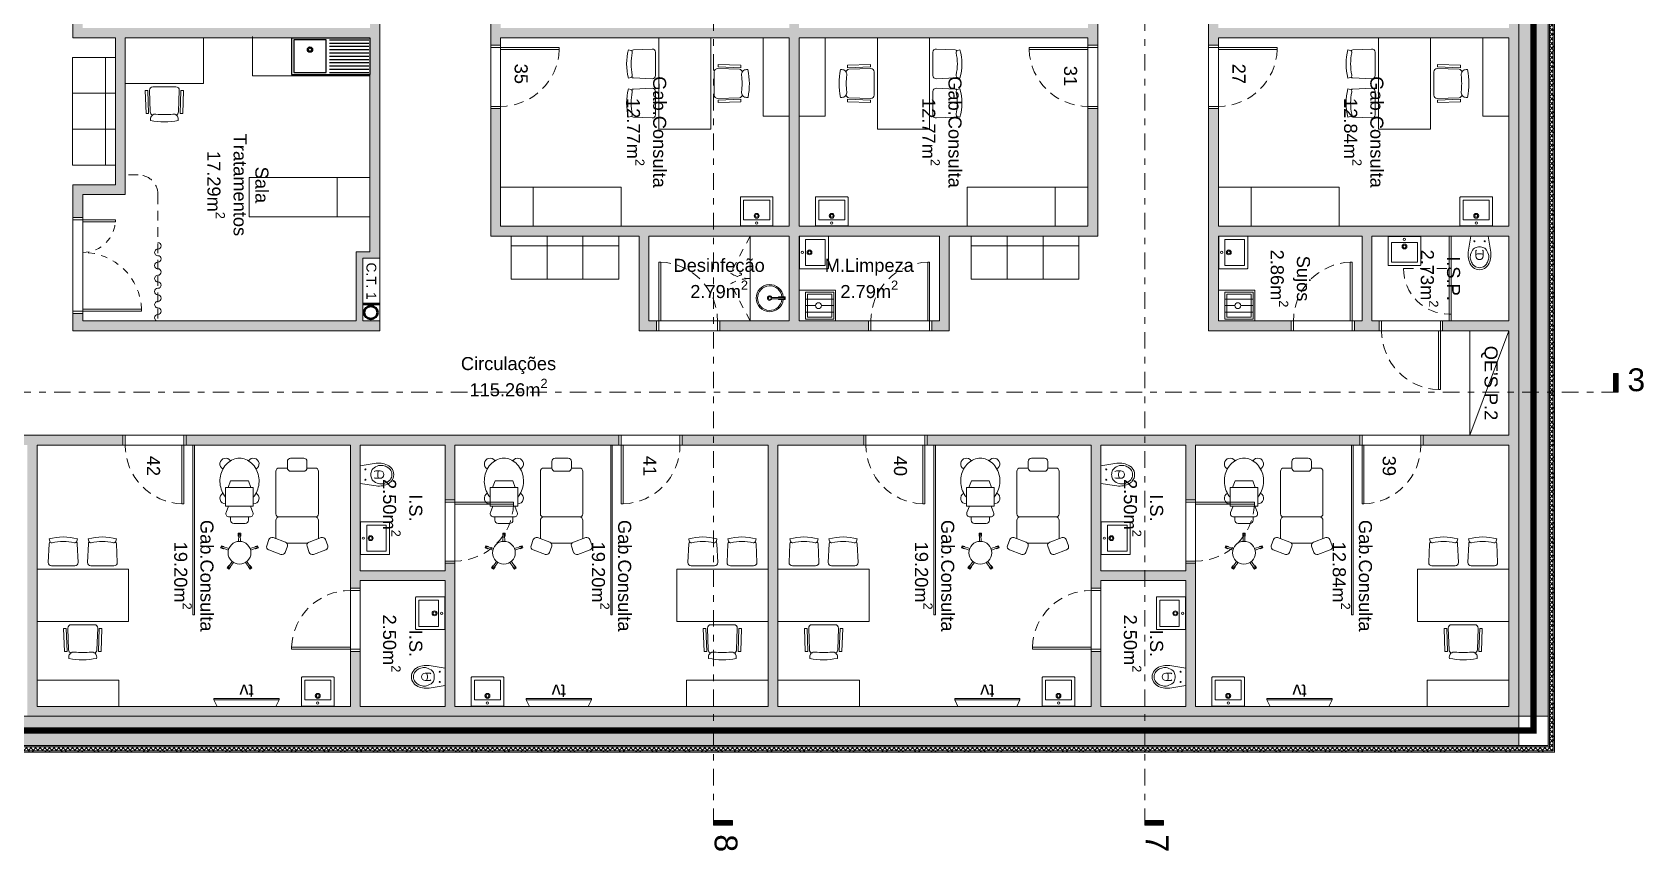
# Model space of a CAD drawing. Header units: metres. Extents: x 83 to 133, y -243 to -94.
# Drawn here: x 108.21 to 132.9, y -150.85 to -138.31 of the extents above; entities that cross this region are included whole.
import ezdxf

# ---------------------------------------------------------------- set-up
doc = ezdxf.new("R2010")
doc.units = ezdxf.units.M
doc.set_wipeout_variables(frame=1)
for name, pattern in [('08-128-Piso06_struct$0$HIDDEN', [0.375, 0.25, -0.125]), ('1317 PL Galeria Tectos _100_G_Exe$0$PROJECCAO', [0.225, 0.15, -0.075]), ('CONTINUA', [0]), ('DASHDOT', [25.4, 12.7, -6.35, 0, -6.35]), ('HIDDEN', [2.325005, 1.550003, -0.775002]), ('HIDDEN2', [4.7625, 3.175, -1.5875])]:
    doc.linetypes.add(name, pattern=pattern)
doc.layers.get('0').update_dxf_attribs({"lineweight": 5})
for name, color, linetype, lineweight in [('ARQ Sanitários', 21, 'Continuous', 5), ('ARQ_Carpintarias', 6, 'Continuous', 5), ('ARQ_Fenolicos', 132, 'Continuous', 5), ('ARQ_Legendas', 41, 'Continuous', 5), ('ARQ_Legendas Auto', 41, 'Continuous', 5), ('ARQ_Legendas sinalética', 71, 'Continuous', 5), ('ARQ_Mobiliario', 21, 'Continuous', 5), ('ARQ_Mobiliario GTS', 21, 'Continuous', 5), ('ARQ_Pladur', 1, 'Continuous', 5), ('ARQ_SCI', 2, 'Continuous', 5), ('ARQ_Tramas Pladur', 253, 'Continuous', 5), ('ARQ_Vidro', 141, 'Continuous', 5), ('ARQ_Vista', 8, 'Continuous', 5), ('BASE', 7, 'Continuous', 5), ('FOLHA', 15, 'Continuous', 5), ('PLADUR', 1, 'Continuous', 5), ('VISTA', 8, 'Continuous', 5)]:
    doc.layers.add(name, color=color, linetype=linetype, lineweight=lineweight)
doc.styles.get("Standard").update_dxf_attribs({"font": 'arial.ttf'})
pattern_1 = [(45, (0, 0), (-0.12572359, 0.12572359), []), (45, (0, 0.1905), (-0.12572359, 0.12572359), [])]
pattern_2 = [(0, (0, 0), (0.1016, 0.0254), [0.00838, -0.06782, 0.00838, -0.06782, -0.4064]), (0, (0, 0), (0.1016, 0.0254), [-0.1524, 0.00838, -0.14402, 0.00838, -0.06782, -0.1778]), (0, (0, 0), (0.1016, 0.0254), [-0.381, 0.00838, -0.04242, 0.00838, -0.11862]), (120, (0.0381, 0.0127), (-0.0727970453, 0.075288181), [0.00838, -0.06782, 0.00838, -0.06782, -0.4064]), (120, (0.0381, 0.0127), (-0.0727970453, 0.075288181), [-0.1524, 0.00838, -0.14402, 0.00838, -0.06782, -0.1778]), (120, (0.0381, 0.0127), (-0.0727970453, 0.075288181), [-0.381, 0.00838, -0.04242, 0.00838, -0.11862]), (240, (0.0508, 0.0635), (-0.0288029547, -0.100688181), [0.00838, -0.06782, 0.00838, -0.06782, -0.4064]), (240, (0.0508, 0.0635), (-0.0288029547, -0.100688181), [-0.1524, 0.00838, -0.14402, 0.00838, -0.06782, -0.1778]), (240, (0.0508, 0.0635), (-0.0288029547, -0.100688181), [-0.381, 0.00838, -0.04242, 0.00838, -0.11862])]
pattern_3 = [(45, (0, 0), (-0.035355339, 0.035355339), []), (135, (0, 0), (-0.035355339, -0.035355339), [])]

# ---------------------------------------------------------------- blocks, each defined once
blk = doc.blocks.new('TS ST_BASE')
at = {"true_color": 0x323232}
h = blk.add_hatch(color=250, dxfattribs=at)
h.paths.add_polyline_path([(131.431, -148.785), (131.431, -104.355), (130.981, -104.355), (130.981, -148.785)])
h.paths.add_polyline_path([(131.431, -101.255), (131.431, -100.101), (130.981, -100.101), (130.981, -101.255)])
at = {"true_color": 0x808080}
h = blk.add_hatch(dxfattribs=at)
h.set_pattern_fill('FP_8', color=8, style=0, pattern_type=2)
h.set_pattern_definition(pattern_2)
h.paths.add_polyline_path([(131.431, -149.235), (131.451, -149.235), (131.451, -100.101), (131.431, -100.101), (131.431, -121.722)])
h = blk.add_hatch(dxfattribs=at)
h.set_pattern_fill('FP_10', color=8, style=0, pattern_type=2)
h.set_pattern_definition(pattern_3)
h.paths.add_polyline_path([(131.451, -149.255), (131.511, -149.255), (131.511, -100.081), (131.451, -100.081), (131.451, -149.235)])
at = {"true_color": 0x646464}
h = blk.add_hatch(dxfattribs=at)
h.set_pattern_fill('FP_9', color=251, style=0, pattern_type=2)
h.set_pattern_definition(pattern_1)
h.paths.add_polyline_path([(131.511, -149.315), (131.531, -149.315), (131.531, -100.021), (131.511, -100.021), (131.511, -149.255)])
at = {"true_color": 0x323232}
blk.add_hatch(color=250, dxfattribs=at).paths.add_polyline_path([(130.981, -149.235), (130.981, -148.785), (85.803, -148.785), (85.803, -149.235), (105.857, -149.235)])
at = {"true_color": 0x646464}
h = blk.add_hatch(dxfattribs=at)
h.set_pattern_fill('FP_9', color=251, style=0, pattern_type=2)
h.set_pattern_definition(pattern_1)
h.paths.add_polyline_path([(131.531, -149.335), (131.531, -149.315), (85.703, -149.315), (85.703, -149.335), (105.857, -149.335)])
at = {"true_color": 0x808080}
h = blk.add_hatch(dxfattribs=at)
h.set_pattern_fill('FP_10', color=8, style=0, pattern_type=2)
h.set_pattern_definition(pattern_3)
h.paths.add_polyline_path([(131.511, -149.315), (131.511, -149.255), (85.723, -149.255), (85.723, -149.315), (105.857, -149.315)])
h = blk.add_hatch(dxfattribs=at)
h.set_pattern_fill('FP_8', color=8, style=0, pattern_type=2)
h.set_pattern_definition(pattern_2)
h.paths.add_polyline_path([(131.451, -149.255), (131.451, -149.235), (85.783, -149.235), (85.783, -149.255), (105.857, -149.255)])
for p, q in [((131.431, -148.785), (131.431, -100.101)), ((131.451, -100.081), (131.451, -149.255)), ((131.511, -100.021), (131.511, -149.315)), ((131.531, -149.341), (131.531, -100.001)), ((130.981, -100.551), (130.981, -149.235)), ((131.431, -148.785), (85.703, -148.785)), ((131.431, -148.785), (131.431, -149.235)), ((85.703, -149.335), (131.531, -149.335)), ((131.511, -149.315), (85.723, -149.315)), ((131.451, -149.255), (85.783, -149.255)), ((131.431, -149.235), (85.803, -149.235))]:
    blk.add_line(p, q)
blk = doc.blocks.new('Arq Porta 90-flat98')
at = {"color": 0}
for points in [[(0, -0.15), (-0.9, -0.15), (-0.9, -0.18), (0, -0.18), (0, -0.15)], [(0, -0.15), (0.15, -0.15), (0.15, -0.115)], [(0, -0.115), (0, -0.15)], [(0, -1.05), (0.15, -1.05), (0.15, -1.085)], [(0, -1.085), (0, -1.05)]]:
    blk.add_lwpolyline(points, dxfattribs=at)
at = {"layer": 'ARQ_Pladur', "linetype": 'Continuous'}
for p, q in [((0, -0.115), (0.15, -0.115)), ((0, -1.085), (0.15, -1.085))]:
    blk.add_line(p, q, dxfattribs=at)
at = {"layer": 'ARQ_Vista', "linetype": 'HIDDEN', "ltscale": 0.1}
blk.add_arc((0, -0.149), 0.901, 181.9659, 269.9762, dxfattribs=at)
blk = doc.blocks.new('Mob Cadeira 1-flat10')
at = {"color": 0}
blk.add_lwpolyline([(-0.203, 0.419, 0.169762), (-0.215, 0.389), (-0.228, 0.103, 0.430564), (-0.178, 0.05), (0.178, 0.05, 0.430564), (0.228, 0.103), (0.215, 0.389, 0.169762), (0.203, 0.419)], format="xyb", dxfattribs=at)
blk.add_lwpolyline([(0.207, 0.427, -0.400296), (0.171, 0.406, 0.108355), (-0.171, 0.406, -0.400296), (-0.207, 0.427), (-0.217, 0.465, -0.128747), (0.217, 0.465)], format="xyb", close=True, dxfattribs=at)
blk = doc.blocks.new('Mob Cadeira 1-flat11')
at = {"color": 0}
blk.add_lwpolyline([(0.203, 0.419, -0.169762), (0.215, 0.389), (0.228, 0.103, -0.430564), (0.178, 0.05), (-0.178, 0.05, -0.430564), (-0.228, 0.103), (-0.215, 0.389, -0.169762), (-0.203, 0.419)], format="xyb", dxfattribs=at)
blk.add_lwpolyline([(-0.207, 0.427, 0.400296), (-0.171, 0.406, -0.108355), (0.171, 0.406, 0.400296), (0.207, 0.427), (0.217, 0.465, 0.128747), (-0.217, 0.465)], format="xyb", close=True, dxfattribs=at)
blk = doc.blocks.new('Mob Cadeira rodada 1-flat9')
for points in [[(-0.293, -0.108), (-0.281, -0.458), (-0.241, -0.458), (-0.253, -0.108)], [(0.293, -0.108), (0.281, -0.458), (0.241, -0.458), (0.253, -0.108)]]:
    blk.add_lwpolyline(points, close=True)
blk.add_lwpolyline([(0.181, -0.481, 0.320836), (0.217, -0.436), (0.228, -0.103, 0.430564), (0.178, -0.05), (-0.178, -0.05, 0.430564), (-0.228, -0.103), (-0.217, -0.436, 0.320836), (-0.181, -0.481)], format="xyb")
blk.add_lwpolyline([(-0.212, -0.568), (-0.213, -0.545, -0.46106), (-0.129, -0.469, 0.062207), (0.129, -0.469, -0.46106), (0.213, -0.545), (0.212, -0.565, -0.102212)], format="xyb", close=True)
blk = doc.blocks.new('Mob Mesa consulta-flat5')
at = {"color": 0}
blk.add_lwpolyline([(0, 0.4), (1.4, 0.4), (1.4, -0.4), (0, -0.4)], close=True, dxfattribs=at)
for name, p in [('Mob Cadeira 1-flat10', (0.4, 0.4)), ('Mob Cadeira 1-flat11', (1, 0.4)), ('Mob Cadeira rodada 1-flat9', (0.7, -0.4))]:
    blk.add_blockref(name, p, dxfattribs=at)
blk = doc.blocks.new('TV Sala Espera-flat1')
at = {"color": 0}
for p, q in [((-0.5, -0.1), (-0.5, -0.12)), ((-0.5, -0.12), (0.5, -0.12)), ((0.5, -0.12), (0.5, -0.1))]:
    blk.add_line(p, q, dxfattribs=at)
blk.add_lwpolyline([(0.5, -0.1), (-0.5, -0.1), (-0.45, 0), (0.45, 0)], close=True, dxfattribs=at)
at = {"layer": 'ARQ_Legendas', "insert": (0, -0.133), "char_height": 0.2, "width": 1.01605, "attachment_point": 2}
blk.add_mtext('tv', dxfattribs=at)
blk = doc.blocks.new('Equip Ginecologia-flat0')
at = {"color": 0}
blk.add_lwpolyline([(0, -0.446), (0.212, -0.446), (0.212, -0.734), (0, -0.734), (-0.212, -0.734), (-0.212, -0.446)], close=True, dxfattribs=at)
blk.add_lwpolyline([(0.174, -0.446), (0.136, -0.348), (0, -0.348), (-0.136, -0.348), (-0.174, -0.446)], dxfattribs=at)
for points in [[(-0.167, -0.734), (-0.205, -0.832, 0.527084), (-0.159, -0.9), (0, -0.9), (0.159, -0.9, 0.527084), (0.205, -0.832), (0.167, -0.734)], [(-0.139, -0.9), (-0.139, -0.95, 0.414214), (-0.089, -1), (0, -1), (0.089, -1, 0.414214), (0.139, -0.95), (0.139, -0.9)]]:
    blk.add_lwpolyline(points, format="xyb", dxfattribs=at)
for centre, start, end in [((-0.212, -0.088), 33.2882, 241.1235), ((0.212, -0.088), 298.8765, 146.7118), ((-0.212, -0.612), 118.8765, 270), ((0.212, -0.612), 270, 61.1235)]:
    blk.add_arc(centre, 0.0879, start, end, dxfattribs=at)
blk.add_open_spline([(-0.212, -0.597), (-0.261, -0.54), (-0.32, -0.391), (-0.277, -0.153), (-0.102, 0.008), (0.102, 0.008), (0.277, -0.153), (0.32, -0.391), (0.261, -0.54), (0.212, -0.597)], degree=3, dxfattribs=at)
blk = doc.blocks.new('Mob marquesa Ginecologia 2-flat0')
at = {"color": 0}
for p, q in [((0.1, 0), (-0.1, 0)), ((-0.325, -0.2), (-0.325, -0.85)), ((-0.15, -0.15), (-0.275, -0.15)), ((-0.15, -0.05), (-0.15, -0.15)), ((0.1, -0.2), (-0.1, -0.2)), ((0.15, -0.05), (0.15, -0.15)), ((0.15, -0.15), (0.275, -0.15)), ((0.325, -0.85), (0.325, -0.2)), ((-0.181, -1.284), (-0.369, -1.216)), ((0.181, -1.284), (0.369, -1.216)), ((-0.433, -1.246), (-0.467, -1.34)), ((-0.249, -1.472), (-0.437, -1.404)), ((-0.151, -1.348), (-0.185, -1.442)), ((0.151, -1.348), (0.185, -1.442)), ((0.249, -1.472), (0.437, -1.404)), ((0.433, -1.246), (0.467, -1.34))]:
    blk.add_line(p, q, dxfattribs=at)
blk.add_lwpolyline([(-0.325, -1.232), (-0.325, -0.95, -0.414214), (-0.275, -0.9), (0.275, -0.9, -0.414214), (0.325, -0.95), (0.325, -1.232)], format="xyb", dxfattribs=at)
blk.add_lwpolyline([(0.159, -1.3), (-0.159, -1.3)], dxfattribs=at)
for centre, start, end in [((-0.1, -0.05), 90, 180), ((0.1, -0.05), 0, 90), ((-0.275, -0.2), 90, 180), ((-0.1, -0.15), 180, 270), ((0.1, -0.15), 270, 0), ((0.275, -0.2), 0, 90), ((-0.275, -0.85), 180, 270), ((0.275, -0.85), 270, 0), ((-0.386, -1.263), 70, 160), ((0.386, -1.263), 20, 110), ((-0.42, -1.357), 160, 250), ((-0.232, -1.425), 250, 340), ((-0.198, -1.331), 340, 70), ((0.198, -1.331), 110, 200), ((0.232, -1.425), 200, 290), ((0.42, -1.357), 290, 20)]:
    blk.add_arc(centre, 0.05, start, end, dxfattribs=at)
blk = doc.blocks.new('Mob Banco 1-flat0')
at = {"color": 0}
for points in [[(0.012, 0.256), (0.018, 0.256), (0.018, 0.298), (-0.018, 0.298), (-0.018, 0.256), (-0.012, 0.256)], [(-0.24, 0.091), (-0.238, 0.096), (-0.278, 0.109), (-0.289, 0.075), (-0.249, 0.062), (-0.247, 0.068)], [(0.247, 0.068), (0.249, 0.062), (0.289, 0.075), (0.278, 0.109), (0.238, 0.096), (0.24, 0.091)], [(-0.16, -0.2), (-0.165, -0.197), (-0.19, -0.231), (-0.161, -0.252), (-0.136, -0.218), (-0.141, -0.214)], [(0.141, -0.214), (0.136, -0.218), (0.161, -0.252), (0.19, -0.231), (0.165, -0.197), (0.16, -0.2)]]:
    blk.add_lwpolyline(points, dxfattribs=at)
for points in [[(-0.014, 0.174), (-0.011, 0.276, -0.968868), (0.011, 0.276), (0.014, 0.174)], [(-0.17, 0.04), (-0.266, 0.075, -0.968868), (-0.259, 0.096), (-0.161, 0.067)], [(0.161, 0.067), (0.259, 0.096, -0.968868), (0.266, 0.075), (0.17, 0.04)], [(-0.091, -0.149), (-0.153, -0.23, -0.968868), (-0.171, -0.217), (-0.114, -0.133)], [(0.114, -0.133), (0.171, -0.217, -0.968868), (0.153, -0.23), (0.091, -0.149)]]:
    blk.add_lwpolyline(points, format="xyb", dxfattribs=at)
blk.add_circle((0, 0), 0.175, dxfattribs=at)
blk = doc.blocks.new('Sanit Lavatório 4-flat27')
at = {"color": 0}
blk.add_line((-0.005, -0.25), (-0.005, 0.25), dxfattribs=at)
blk.add_lwpolyline([(-0.45, 0.24, -0.414214), (-0.44, 0.25), (0, 0.25), (0, -0.25), (-0.44, -0.25, -0.414214), (-0.45, -0.24)], format="xyb", close=True, dxfattribs=at)
blk.add_lwpolyline([(-0.4, -0.2), (-0.4, 0.2), (-0.1, 0.2), (-0.1, -0.2)], close=True, dxfattribs=at)
for centre, radius in [((-0.16, 0), 0.0375), ((-0.16, 0), 0.023), ((-0.05, 0), 0.0175)]:
    blk.add_circle(centre, radius, dxfattribs=at)
blk = doc.blocks.new('Sanita 1-flat1')
at = {"color": 0, "flags": 128}
for points in [[(0, -0.135), (0.244, -0.173, 0.166536), (0.439, -0.134, 0.071556), (0.48, -0.098, 0.182179), (0.515, 0, 0.182179), (0.48, 0.098, 0.071556), (0.439, 0.134, 0.166536), (0.244, 0.173), (0, 0.135)], [(0.215, 0.047, -0.192582), (0.24, 0.057), (0.305, 0.057, -0.424665), (0.36, 0, -0.424665), (0.305, -0.057), (0.24, -0.057, -0.192582), (0.215, -0.047)], [(0.282, -0.057, -0.111568), (0.27, 0, -0.111568), (0.282, 0.057)]]:
    blk.add_lwpolyline(points, format="xyb", dxfattribs=at)
blk.add_lwpolyline([(0.164, 0, -0.087044), (0.179, 0.067, -0.099596), (0.195, 0.09, -0.134764), (0.282, 0.137, -0.113225), (0.352, 0.139, -0.075645), (0.417, 0.112, -0.083682), (0.457, 0.079, -0.182179), (0.485, 0.001), (0.485, -0.001, -0.182179), (0.457, -0.079, -0.083682), (0.417, -0.112, -0.075645), (0.352, -0.139, -0.113225), (0.282, -0.137, -0.134764), (0.195, -0.09, -0.099596), (0.179, -0.067, -0.087044)], format="xyb", close=True, dxfattribs=at)
at = {"color": 0}
for centre in [(0.08, 0.078), (0.08, -0.079)]:
    blk.add_circle(centre, 0.00745, dxfattribs=at)
blk = doc.blocks.new('Sanit Lavatório 4-flat30')
at = {"color": 0}
blk.add_line((-0.25, 0.005), (0.25, 0.005), dxfattribs=at)
blk.add_lwpolyline([(0.24, 0.45, -0.414214), (0.25, 0.44), (0.25, 0), (-0.25, 0), (-0.25, 0.44, -0.414214), (-0.24, 0.45)], format="xyb", close=True, dxfattribs=at)
blk.add_lwpolyline([(-0.2, 0.4), (0.2, 0.4), (0.2, 0.1), (-0.2, 0.1)], close=True, dxfattribs=at)
for centre, radius in [((0, 0.16), 0.0375), ((0, 0.16), 0.023), ((0, 0.05), 0.0175)]:
    blk.add_circle(centre, radius, dxfattribs=at)
blk = doc.blocks.new('Sanit Lavatório 4-flat11')
at = {"color": 0}
blk.add_line((0.25, -0.005), (-0.25, -0.005), dxfattribs=at)
blk.add_lwpolyline([(-0.24, -0.45, -0.414214), (-0.25, -0.44), (-0.25, 0), (0.25, 0), (0.25, -0.44, -0.414214), (0.24, -0.45)], format="xyb", close=True, dxfattribs=at)
blk.add_lwpolyline([(0.2, -0.4), (-0.2, -0.4), (-0.2, -0.1), (0.2, -0.1)], close=True, dxfattribs=at)
for centre, radius in [((0, -0.16), 0.0375), ((0, -0.16), 0.023), ((0, -0.05), 0.0175)]:
    blk.add_circle(centre, radius, dxfattribs=at)
blk = doc.blocks.new('Mob marquesa 2-flat5')
at = {"color": 0}
blk.add_line((0.5, 0), (0.5, -0.6), dxfattribs=at)
blk.add_lwpolyline([(0, 0), (1.85, 0), (1.85, -0.6), (0, -0.6)], close=True, dxfattribs=at)
blk = doc.blocks.new('Mob Cadeira 1-flat22')
at = {"color": 0}
blk.add_lwpolyline([(-0.427, 0.207, -0.400296), (-0.406, 0.171, 0.108355), (-0.406, -0.171, -0.400296), (-0.427, -0.207), (-0.465, -0.217, -0.128747), (-0.465, 0.217)], format="xyb", close=True, dxfattribs=at)
blk.add_lwpolyline([(-0.419, -0.203, 0.169762), (-0.389, -0.215), (-0.103, -0.228, 0.430564), (-0.05, -0.178), (-0.05, 0.178, 0.430564), (-0.103, 0.228), (-0.389, 0.215, 0.169762), (-0.419, 0.203)], format="xyb", dxfattribs=at)
blk = doc.blocks.new('Mob Cadeira 1-flat23')
at = {"color": 0}
blk.add_lwpolyline([(-0.427, -0.207, 0.400296), (-0.406, -0.171, -0.108355), (-0.406, 0.171, 0.400296), (-0.427, 0.207), (-0.465, 0.217, 0.128747), (-0.465, -0.217)], format="xyb", close=True, dxfattribs=at)
blk.add_lwpolyline([(-0.419, 0.203, -0.169762), (-0.389, 0.215), (-0.103, 0.228, -0.430564), (-0.05, 0.178), (-0.05, -0.178, -0.430564), (-0.103, -0.228), (-0.389, -0.215, -0.169762), (-0.419, -0.203)], format="xyb", dxfattribs=at)
blk = doc.blocks.new('Mob Cadeira rodada 1-flat15')
for points in [[(0.108, 0.293), (0.458, 0.281), (0.458, 0.241), (0.108, 0.253)], [(0.108, -0.293), (0.458, -0.281), (0.458, -0.241), (0.108, -0.253)]]:
    blk.add_lwpolyline(points, close=True)
blk.add_lwpolyline([(0.481, 0.181, 0.320836), (0.436, 0.217), (0.103, 0.228, 0.430564), (0.05, 0.178), (0.05, -0.178, 0.430564), (0.103, -0.228), (0.436, -0.217, 0.320836), (0.481, -0.181)], format="xyb")
blk.add_lwpolyline([(0.568, -0.212), (0.545, -0.213, -0.46106), (0.469, -0.129, 0.062207), (0.469, 0.129, -0.46106), (0.545, 0.213), (0.565, 0.212, -0.102212)], format="xyb", close=True)
blk = doc.blocks.new('Mob Mesa consulta-flat11')
at = {"color": 0}
blk.add_lwpolyline([(-0.4, 0), (-0.4, 1.4), (0.4, 1.4), (0.4, 0)], close=True, dxfattribs=at)
for name, p in [('Mob Cadeira 1-flat23', (-0.4, 1)), ('Mob Cadeira rodada 1-flat15', (0.4, 0.7)), ('Mob Cadeira 1-flat22', (-0.4, 0.4))]:
    blk.add_blockref(name, p, dxfattribs=at)
blk = doc.blocks.new('Sanit Pia despejos-flat2')
at = {"color": 0}
for p, q in [((0.235, 0.6), (-0.235, 0.6)), ((-0.235, 0.6), (-0.235, 0.04)), ((0.205, 0.57), (-0.205, 0.57)), ((-0.205, 0.57), (-0.205, 0.14)), ((0.175, 0.54), (-0.175, 0.54)), ((-0.175, 0.54), (-0.175, 0.17)), ((-0.1, 0.14), (-0.1, 0.57)), ((0, 0.382), (0, 0.57)), ((0.1, 0.14), (0.1, 0.57)), ((0.175, 0.17), (0.175, 0.54)), ((0.205, 0.14), (0.205, 0.57)), ((0.235, 0.04), (0.235, 0.6)), ((0, 0.14), (0, 0.292)), ((-0.235, 0.04), (0.235, 0.04)), ((-0.205, 0.14), (0.205, 0.14)), ((-0.175, 0.17), (0.175, 0.17))]:
    blk.add_line(p, q, dxfattribs=at)
blk.add_circle((0, 0.337), 0.045, dxfattribs=at)
blk.add_circle((0, 0.337), 0.045, dxfattribs=at)
blk = doc.blocks.new('Sanit Lavatório 4-flat62')
at = {"color": 0}
blk.add_line((-0.25, 0.005), (0.25, 0.005), dxfattribs=at)
blk.add_lwpolyline([(0.24, 0.45, -0.414214), (0.25, 0.44), (0.25, 0), (-0.25, 0), (-0.25, 0.44, -0.414214), (-0.24, 0.45)], format="xyb", close=True, dxfattribs=at)
blk.add_lwpolyline([(-0.2, 0.4), (0.2, 0.4), (0.2, 0.1), (-0.2, 0.1)], close=True, dxfattribs=at)
for centre, radius in [((0, 0.16), 0.0375), ((0, 0.16), 0.023), ((0, 0.05), 0.0175)]:
    blk.add_circle(centre, radius, dxfattribs=at)
blk = doc.blocks.new('Mob marquesa 2-flat26')
at = {"color": 0}
blk.add_line((-0.5, 0), (-0.5, -0.6), dxfattribs=at)
blk.add_lwpolyline([(0, 0), (-1.85, 0), (-1.85, -0.6), (0, -0.6)], close=True, dxfattribs=at)
blk = doc.blocks.new('Pio com escorredor-flat0')
at = {"linetype": 'CONTINUA', "lineweight": -3}
for p, q in [((0.881, 0.281), (-0.319, 0.281)), ((-0.319, -0.281), (-0.319, 0.281)), ((0.3, 0.25), (-0.3, 0.25)), ((0.85, 0.25), (0.35, 0.25)), ((0.35, 0.25), (0.35, -0.25)), ((0.85, -0.25), (0.85, 0.25)), ((0.881, -0.281), (0.881, 0.281)), ((0.3, 0.2), (-0.3, 0.2)), ((0.3, 0.15), (-0.3, 0.15)), ((0.3, 0.1), (-0.3, 0.1)), ((0.3, 0.05), (-0.3, 0.05)), ((0.3, 0), (-0.3, 0)), ((0.3, -0.05), (-0.3, -0.05)), ((0.3, -0.1), (-0.3, -0.1)), ((0.3, -0.15), (-0.3, -0.15)), ((0.3, -0.2), (-0.3, -0.2)), ((0.881, -0.281), (-0.319, -0.281)), ((0.3, -0.25), (-0.3, -0.25)), ((0.35, -0.25), (0.85, -0.25))]:
    blk.add_line(p, q, dxfattribs=at)
for radius in [0.04, 0.025]:
    blk.add_circle((0.6, -0.1), radius, dxfattribs=at)
blk = doc.blocks.new('Mob Cadeira rodada 1-flat56')
for points in [[(0.108, 0.293), (0.458, 0.281), (0.458, 0.241), (0.108, 0.253)], [(0.108, -0.293), (0.458, -0.281), (0.458, -0.241), (0.108, -0.253)]]:
    blk.add_lwpolyline(points, close=True)
blk.add_lwpolyline([(0.481, 0.181, 0.320836), (0.436, 0.217), (0.103, 0.228, 0.430564), (0.05, 0.178), (0.05, -0.178, 0.430564), (0.103, -0.228), (0.436, -0.217, 0.320836), (0.481, -0.181)], format="xyb")
blk.add_lwpolyline([(0.568, -0.212), (0.545, -0.213, -0.46106), (0.469, -0.129, 0.062207), (0.469, 0.129, -0.46106), (0.545, 0.213), (0.565, 0.212, -0.102212)], format="xyb", close=True)
blk = doc.blocks.new('Mob Mesa controlo-flat7')
at = {"color": 0}
blk.add_lwpolyline([(0.7, 0), (0.7, 1.2), (0, 1.2), (0, 0)], close=True, dxfattribs=at)
blk.add_blockref('Mob Cadeira rodada 1-flat56', (0.7, 0.6), dxfattribs=at)
blk = doc.blocks.new('Domino_individual-flat25')
for points in [[(-0.55, 0.15), (-0.55, 0.66), (0, 0.66), (0, 0.15), (-0.55, 0.15)], [(-0.55, 0.15), (-0.55, 0), (0, 0), (0, 0.15), (-0.55, 0.15)]]:
    blk.add_lwpolyline(points)
blk = doc.blocks.new('CARRETEL TIPO 1')
at = {"lineweight": 50}
blk.add_wipeout([(-0.15, 0.44), (0.81, 0.44), (0.81, 0.18), (-0.15, 0.18)], dxfattribs=at).dxf.layer = 'ARQ_SCI'
at = {"layer": 'ARQ_SCI', "lineweight": 50}
blk.add_line((0.55, 0.44), (0.55, 0.18), dxfattribs=at)
blk.add_circle((0.68, 0.303), 0.1, dxfattribs=at)
at = {"layer": 'ARQ_SCI', "insert": (0.2, 0.31), "char_height": 0.15, "attachment_point": 5}
blk.add_mtext_dynamic_manual_height_columns('\\pxqc;C.T. 1', width=0.96392, gutter_width=1, heights=[0], dxfattribs=at)
blk = doc.blocks.new('Porta 50+90')
at = {"color": 0}
for points in [[(-0.15, 0), (-0.15, 0.9), (-0.18, 0.9), (-0.18, 0), (-0.15, 0)], [(-1.55, 0), (-1.55, 0.5), (-1.52, 0.5), (-1.52, 0), (-1.55, 0)], [(-1.55, 0), (-1.55, -0.15), (-1.585, -0.15)], [(-1.585, 0), (-1.55, 0)], [(-0.15, 0), (-0.15, -0.15), (-0.115, -0.15)], [(-0.115, 0), (-0.15, 0)]]:
    blk.add_lwpolyline(points, dxfattribs=at)
at = {"layer": 'ARQ_Pladur', "linetype": 'Continuous'}
for p, q in [((-1.585, 0), (-1.585, -0.15)), ((-0.115, 0), (-0.115, -0.15))]:
    blk.add_line(p, q, dxfattribs=at)
at = {"layer": 'VISTA', "linetype": 'HIDDEN2', "ltscale": 0.03}
for centre, radius, start, end in [((-0.149, 0), 0.901, 91.9659, 179.9762), ((-1.55, 0), 0.5, 0, 90)]:
    blk.add_arc(centre, radius, start, end, dxfattribs=at)
blk = doc.blocks.new('Sanit Cuba Redonda-flat6')
at = {"color": 0}
blk.add_lwpolyline([(-0.009, -0.165), (-0.02, -0.165), (-0.02, -0.064), (0.02, -0.064), (0.02, -0.165), (0.009, -0.165)], dxfattribs=at)
blk.add_lwpolyline([(-0.009, -0.078), (0.009, -0.078), (0.009, -0.276), (-0.009, -0.276)], close=True, dxfattribs=at)
blk.add_circle((0, -0.3), 0.0225, dxfattribs=at)
for radius, start, end in [(0.208, 95.5217, 84.5532), (0.188, 96.096, 83.9868), (0.0344, 105.1479, 74.8521)]:
    blk.add_arc((0, -0.3), radius, start, end, dxfattribs=at)

msp = doc.modelspace()

# ---------------------------------------------------------------- hatches: boundary and pattern name
at = {"layer": 'ARQ_Tramas Pladur'}
h = msp.add_hatch(color=256, dxfattribs=at)
h.dxf.hatch_style = 1
h.paths.add_polyline_path([(126.881, -134.099), (126.881, -136.349), (126.231, -136.349), (126.231, -137.164), (126.381, -137.164), (126.381, -136.499), (127.031, -136.499), (127.031, -135.299), (130.831, -135.299), (130.831, -138.249), (126.381, -138.249), (126.381, -138.134), (126.231, -138.134), (126.231, -138.514), (126.381, -138.514), (126.381, -138.399), (130.831, -138.399), (130.831, -141.285), (126.381, -141.285), (126.381, -139.484), (126.231, -139.484), (126.231, -142.885), (127.496, -142.885), (127.496, -142.735), (126.381, -142.735), (126.381, -141.435), (128.581, -141.435), (128.581, -142.735), (128.466, -142.735), (128.466, -142.885), (128.846, -142.885), (128.846, -142.735), (128.731, -142.735), (128.731, -141.435), (130.831, -141.435), (130.831, -142.735), (129.816, -142.735), (129.816, -142.885), (130.831, -142.885), (130.831, -144.485), (129.516, -144.485), (129.516, -144.635), (130.831, -144.635), (130.831, -148.635), (126.031, -148.635), (126.031, -148.785), (130.981, -148.785), (130.981, -126.851), (130.831, -126.851), (130.831, -129.013), (130.231, -129.013), (127.341, -129.013), (127.341, -129.273), (126.381, -129.273), (126.381, -129.013), (126.231, -129.013), (126.231, -130.463), (126.116, -130.463), (126.116, -130.613), (126.231, -130.613), (126.231, -130.964), (126.381, -130.964), (126.381, -129.423), (127.491, -129.423), (127.491, -129.163), (130.831, -129.163), (130.831, -132.049), (126.381, -132.049), (126.381, -131.934), (126.231, -131.934), (126.231, -132.314), (126.381, -132.314), (126.381, -132.199), (130.831, -132.199), (130.831, -135.149), (127.031, -135.149), (127.031, -133.949), (126.381, -133.949), (126.381, -133.284), (126.231, -133.284), (126.231, -134.099)])
h = msp.add_hatch(color=256, dxfattribs=at)
h.dxf.hatch_style = 1
h.paths.add_polyline_path([(113.531, -141.775), (113.531, -130.613), (113.646, -130.613), (113.646, -130.463), (113.531, -130.463), (113.531, -129.013), (113.381, -129.013), (113.381, -129.713), (112.681, -129.713), (112.681, -129.013), (112.281, -129.013), (108.831, -129.013), (108.831, -129.813), (108.716, -129.813), (108.716, -129.963), (108.831, -129.963), (108.831, -130.964), (108.981, -130.964), (108.981, -129.163), (112.531, -129.163), (112.531, -129.863), (113.381, -129.863), (113.381, -132.049), (108.981, -132.049), (108.981, -131.934), (108.831, -131.934), (108.831, -132.314), (108.981, -132.314), (108.981, -132.199), (113.381, -132.199), (113.381, -135.149), (109.631, -135.149), (109.631, -133.949), (108.981, -133.949), (108.981, -133.284), (108.831, -133.284), (108.831, -134.099), (109.481, -134.099), (109.481, -136.349), (108.831, -136.349), (108.831, -137.164), (108.981, -137.164), (108.981, -136.499), (109.631, -136.499), (109.631, -135.299), (113.381, -135.299), (113.381, -138.249), (108.981, -138.249), (108.981, -138.134), (108.831, -138.134), (108.831, -138.399), (109.481, -138.399), (109.481, -140.649), (108.831, -140.649), (108.831, -141.15), (108.981, -141.15), (108.981, -140.799), (109.631, -140.799), (109.631, -138.399), (113.381, -138.399), (113.381, -138.961), (113.381, -141.675), (113.171, -141.675), (113.171, -142.735), (108.981, -142.735), (108.981, -142.62), (108.831, -142.62), (108.831, -142.885), (113.531, -142.885), (113.531, -142.735), (113.271, -142.735), (113.271, -141.775)])
h = msp.add_hatch(color=256, dxfattribs=at)
h.dxf.hatch_style = 1
h.paths.add_polyline_path([(116.031, -136.499), (116.031, -135.299), (119.806, -135.299), (119.806, -138.249), (115.381, -138.249), (115.381, -138.134), (115.231, -138.134), (115.231, -138.514), (115.381, -138.514), (115.381, -138.399), (119.806, -138.399), (119.806, -141.285), (115.381, -141.285), (115.381, -139.484), (115.231, -139.484), (115.231, -141.435), (117.506, -141.435), (117.506, -142.885), (117.771, -142.885), (117.771, -142.735), (117.656, -142.735), (117.656, -141.435), (119.806, -141.435), (119.806, -142.735), (118.741, -142.735), (118.741, -142.885), (121.021, -142.885), (121.021, -142.735), (119.956, -142.735), (119.956, -141.435), (122.106, -141.435), (122.106, -142.735), (121.991, -142.735), (121.991, -142.885), (122.256, -142.885), (122.256, -141.435), (124.531, -141.435), (124.531, -139.484), (124.381, -139.484), (124.381, -141.285), (119.956, -141.285), (119.956, -138.399), (124.381, -138.399), (124.381, -138.514), (124.531, -138.514), (124.531, -138.134), (124.381, -138.134), (124.381, -138.249), (119.956, -138.249), (119.956, -135.299), (123.731, -135.299), (123.731, -136.499), (124.381, -136.499), (124.381, -137.164), (124.531, -137.164), (124.531, -136.349), (123.881, -136.349), (123.881, -134.099), (124.531, -134.099), (124.531, -133.284), (124.381, -133.284), (124.381, -133.949), (123.731, -133.949), (123.731, -135.149), (119.956, -135.149), (119.956, -132.199), (124.381, -132.199), (124.381, -132.314), (124.531, -132.314), (124.531, -131.934), (124.381, -131.934), (124.381, -132.049), (119.956, -132.049), (119.956, -129.163), (123.531, -129.163), (123.531, -129.863), (124.381, -129.863), (124.381, -130.964), (124.531, -130.964), (124.531, -130.613), (124.646, -130.613), (124.646, -130.463), (124.531, -130.463), (124.531, -129.013), (124.381, -129.013), (124.381, -129.713), (123.681, -129.713), (123.681, -129.013), (123.281, -129.013), (115.231, -129.013), (115.231, -130.463), (115.116, -130.463), (115.116, -130.613), (115.231, -130.613), (115.231, -130.964), (115.381, -130.964), (115.381, -129.163), (119.806, -129.163), (119.806, -132.049), (115.381, -132.049), (115.381, -131.934), (115.231, -131.934), (115.231, -132.314), (115.381, -132.314), (115.381, -132.199), (119.806, -132.199), (119.806, -135.149), (116.031, -135.149), (116.031, -133.949), (115.381, -133.949), (115.381, -133.284), (115.231, -133.284), (115.231, -134.099), (115.881, -134.099), (115.881, -136.349), (115.231, -136.349), (115.231, -137.164), (115.381, -137.164), (115.381, -136.499)])
h = msp.add_hatch(color=256, dxfattribs=at)
h.dxf.hatch_style = 1
h.paths.add_polyline_path([(128.546, -144.635), (128.546, -144.485), (126.031, -144.485), (126.031, -144.635)])
h.paths.add_polyline_path([(108.131, -144.635), (108.131, -144.485), (107.716, -144.485), (107.716, -144.635)])
h.paths.add_polyline_path([(117.196, -144.635), (117.196, -144.485), (110.566, -144.485), (110.566, -144.635), (113.081, -144.635), (113.081, -146.825), (113.231, -146.825), (113.231, -146.71), (114.531, -146.71), (114.531, -148.635), (113.231, -148.635), (113.231, -147.795), (113.081, -147.795), (113.081, -148.635), (108.281, -148.635), (108.281, -144.635), (109.596, -144.635), (109.596, -144.485), (108.131, -144.485), (108.131, -148.785), (126.031, -148.785), (126.031, -146.445), (125.881, -146.445), (125.881, -146.56), (124.581, -146.56), (124.581, -144.635), (125.881, -144.635), (125.881, -145.475), (126.031, -145.475), (126.031, -144.485), (121.916, -144.485), (121.916, -144.635), (124.431, -144.635), (124.431, -146.825), (124.581, -146.825), (124.581, -146.71), (125.881, -146.71), (125.881, -148.635), (124.581, -148.635), (124.581, -147.795), (124.431, -147.795), (124.431, -148.635), (119.631, -148.635), (119.631, -144.635), (120.946, -144.635), (120.946, -144.485), (118.166, -144.485), (118.166, -144.635), (119.481, -144.635), (119.481, -148.635), (114.681, -148.635), (114.681, -146.445), (114.531, -146.445), (114.531, -146.56), (113.231, -146.56), (113.231, -144.635), (114.531, -144.635), (114.531, -145.475), (114.681, -145.475), (114.681, -144.635)])
at = {"layer": 'FOLHA'}
h = msp.add_hatch(color=256, dxfattribs=at)
h.dxf.hatch_style = 1
h.paths.add_polyline_path([(132.436, -143.825), (132.506, -143.825), (132.506, -143.538), (132.436, -143.538)])
h = msp.add_hatch(color=256, dxfattribs=at)
h.dxf.hatch_style = 1
h.paths.add_polyline_path([(118.647, -150.384), (118.647, -150.454), (118.934, -150.454), (118.934, -150.384)])
h = msp.add_hatch(color=256, dxfattribs=at)
h.dxf.hatch_style = 1
h.paths.add_polyline_path([(125.253, -150.384), (125.253, -150.454), (125.54, -150.454), (125.54, -150.384)])

# ---------------------------------------------------------------- linework, layer by layer
at = {"color": 5, "linetype": 'DASHDOT', "ltscale": 0.05, "true_color": 0x0000f5, "const_width": 0.1}
msp.add_lwpolyline([(85.953, -100.343), (131.209, -100.343), (131.209, -149.004), (85.953, -149.004)], close=True, dxfattribs=at)
at = {"layer": 'ARQ_Fenolicos'}
for p, q in [((129.916, -142.735), (129.916, -141.435)), ((129.946, -142.735), (129.946, -141.435)), ((129.916, -141.931), (129.946, -141.931)), ((129.916, -142.631), (129.946, -142.631))]:
    msp.add_line(p, q, dxfattribs=at)
at = {"layer": 'ARQ_Fenolicos', "color": 8, "linetype": 'HIDDEN', "ltscale": 0.1}
msp.add_line((129.216, -141.931), (129.916, -141.931), dxfattribs=at)
msp.add_arc((129.916, -141.931), 0.7, 180, 270, dxfattribs=at)
at = {"layer": 'ARQ_Mobiliario'}
for p, q in [((111.581, -138.98), (111.581, -138.38)), ((111.581, -138.98), (113.381, -138.98)), ((113.381, -138.98), (111.581, -138.98)), ((119.206, -142.735), (119.206, -141.435)), ((119.206, -141.435), (119.806, -141.435)), ((119.206, -142.735), (119.806, -142.735))]:
    msp.add_line(p, q, dxfattribs=at)
at = {"layer": 'ARQ_Mobiliario GTS', "linetype": '1317 PL Galeria Tectos _100_G_Exe$0$PROJECCAO'}
for p, q in [((109.831, -140.498), (109.631, -140.498)), ((110.131, -140.799), (110.131, -142.735))]:
    msp.add_line(p, q, dxfattribs=at)
at = {"layer": 'ARQ_Mobiliario GTS', "linetype": '08-128-Piso06_struct$0$HIDDEN', "ltscale": 0.5}
for p, q in [((119.206, -141.435), (118.906, -142.004)), ((119.206, -142.735), (118.906, -142.165))]:
    msp.add_line(p, q, dxfattribs=at)
at = {"layer": 'ARQ_Mobiliario GTS'}
for points in [[(119.406, -139.599), (119.806, -139.599), (119.806, -138.399), (119.406, -138.399)], [(120.356, -139.599), (119.956, -139.599), (119.956, -138.399), (120.356, -138.399)], [(130.431, -139.599), (130.831, -139.599), (130.831, -138.399), (130.431, -138.399)], [(109.531, -148.235), (109.531, -148.635), (108.281, -148.635), (108.281, -148.235)], [(118.231, -148.235), (118.231, -148.635), (119.481, -148.635), (119.481, -148.235)], [(120.881, -148.235), (120.881, -148.635), (119.631, -148.635), (119.631, -148.235)], [(129.581, -148.235), (129.581, -148.635), (130.831, -148.635), (130.831, -148.235)]]:
    msp.add_lwpolyline(points, close=True, dxfattribs=at)
msp.add_lwpolyline([(110.131, -141.535, -0.999994), (110.131, -141.635, 1.000004), (110.131, -141.735, -0.999999), (110.131, -141.835, 1), (110.131, -141.935, -0.999994), (110.131, -142.035, 1.000004), (110.131, -142.135, -0.999999), (110.131, -142.235, 1), (110.131, -142.335, -0.999994), (110.131, -142.435, 1.000004), (110.131, -142.535, -0.999999), (110.131, -142.635, 1), (110.131, -142.735)], format="xyb", dxfattribs=at)
at = {"layer": 'ARQ_Mobiliario GTS', "linetype": '1317 PL Galeria Tectos _100_G_Exe$0$PROJECCAO'}
msp.add_arc((109.832, -140.798), 0.3, 359.8116, 90.0553, dxfattribs=at)
at = {"layer": 'ARQ_Mobiliario GTS', "linetype": '08-128-Piso06_struct$0$HIDDEN', "ltscale": 0.5}
for centre, start, end in [((119.206, -141.485), 240, 270), ((119.206, -142.685), 90, 120)]:
    msp.add_arc(centre, 0.6, start, end, dxfattribs=at)
at = {"layer": 'ARQ_Vidro'}
for points in [[(110.694, -144.635), (110.694, -147.235), (110.669, -147.235), (110.669, -144.635)], [(117.069, -144.635), (117.069, -147.235), (117.094, -147.235), (117.094, -144.635)], [(122.044, -144.635), (122.044, -147.235), (122.019, -147.235), (122.019, -144.635)], [(128.419, -144.635), (128.419, -147.235), (128.444, -147.235), (128.444, -144.635)]]:
    msp.add_lwpolyline(points, close=True, dxfattribs=at)
at = {"layer": 'FOLHA', "linetype": 'DASHDOT', "ltscale": 0.02}
for p, q in [((118.647, -150.454), (118.647, -97.794)), ((125.253, -150.454), (125.253, -97.794)), ((132.506, -143.825), (83.799, -143.825))]:
    msp.add_line(p, q, dxfattribs=at)
at = {"layer": 'FOLHA'}
for points in [[(132.436, -143.825), (132.506, -143.825), (132.506, -143.538), (132.436, -143.538), (132.436, -143.825)], [(118.647, -150.384), (118.647, -150.454), (118.934, -150.454), (118.934, -150.384), (118.647, -150.384)], [(125.253, -150.384), (125.253, -150.454), (125.54, -150.454), (125.54, -150.384), (125.253, -150.384)]]:
    msp.add_lwpolyline(points, dxfattribs=at)
at = {"layer": 'PLADUR'}
for q in [(130.231, -142.885), (130.831, -142.885)]:
    msp.add_line((130.231, -144.485), q, dxfattribs=at)
msp.add_lwpolyline([(115.231, -136.349), (115.231, -141.435), (117.506, -141.435), (117.506, -142.885), (122.256, -142.885), (122.256, -141.435), (124.531, -141.435), (124.531, -136.349)], dxfattribs=at)
for points in [[(115.381, -141.285), (119.806, -141.285), (119.806, -138.399), (115.381, -138.399)], [(124.381, -138.399), (119.956, -138.399), (119.956, -141.285), (124.381, -141.285)], [(130.831, -141.285), (126.381, -141.285), (126.381, -138.399), (130.831, -138.399)], [(117.656, -142.735), (117.656, -141.435), (119.806, -141.435), (119.806, -142.735)], [(122.106, -142.735), (122.106, -141.435), (119.956, -141.435), (119.956, -142.735)], [(126.381, -142.735), (128.581, -142.735), (128.581, -141.435), (126.381, -141.435)], [(130.831, -142.735), (128.731, -142.735), (128.731, -141.435), (130.831, -141.435)], [(113.081, -144.635), (108.281, -144.635), (108.281, -148.635), (113.081, -148.635)], [(114.531, -146.56), (113.231, -146.56), (113.231, -144.635), (114.531, -144.635)], [(119.481, -144.635), (114.681, -144.635), (114.681, -148.635), (119.481, -148.635)], [(124.431, -144.635), (119.631, -144.635), (119.631, -148.635), (124.431, -148.635)], [(125.881, -146.56), (124.581, -146.56), (124.581, -144.635), (125.881, -144.635)], [(130.831, -144.635), (126.031, -144.635), (126.031, -148.635), (130.831, -148.635)], [(114.531, -146.71), (113.231, -146.71), (113.231, -148.635), (114.531, -148.635)], [(125.881, -146.71), (124.581, -146.71), (124.581, -148.635), (125.881, -148.635)]]:
    msp.add_lwpolyline(points, close=True, dxfattribs=at)

# ---------------------------------------------------------------- block references
at = {"layer": 'ARQ Sanitários'}
for name, p, rotation in [('Sanit Lavatório 4-flat11', (119.306, -141.285), 180), ('Sanit Lavatório 4-flat11', (130.331, -141.285), 180), ('Sanit Lavatório 4-flat30', (129.231, -141.435), 180), ('Sanit Lavatório 4-flat30', (113.231, -146.06), 270), ('Sanit Lavatório 4-flat30', (124.581, -146.06), 270), ('Sanit Lavatório 4-flat30', (114.531, -147.21), 90), ('Sanit Lavatório 4-flat30', (125.881, -147.21), 90), ('Sanit Lavatório 4-flat27', (115.181, -148.635), 270), ('Sanit Lavatório 4-flat27', (126.531, -148.635), 270)]:
    msp.add_blockref(name, p, dxfattribs=dict(at, rotation=rotation))
at = {"layer": 'ARQ Sanitários', "xscale": -1}
for name, p, rotation in [('Sanit Lavatório 4-flat11', (120.456, -141.285), 180), ('Sanit Lavatório 4-flat62', (119.956, -141.685), 270), ('Sanit Lavatório 4-flat62', (126.381, -141.685), 270), ('Sanita 1-flat1', (130.381, -141.435), 90), ('Sanit Pia despejos-flat2', (119.916, -142.5), 270), ('Sanit Pia despejos-flat2', (126.341, -142.5), 270), ('Sanita 1-flat1', (113.231, -145.087), 180), ('Sanita 1-flat1', (124.581, -145.087), 180), ('Sanit Lavatório 4-flat27', (112.581, -148.635), 90), ('Sanit Lavatório 4-flat27', (123.931, -148.635), 90)]:
    msp.add_blockref(name, p, dxfattribs=dict(at, rotation=rotation))
for p in [(114.531, -148.183), (125.881, -148.183)]:
    msp.add_blockref('Sanita 1-flat1', p, dxfattribs=at)
at = {"layer": 'ARQ_Carpintarias', "xscale": -1}
for p in [(115.381, -138.399), (126.381, -138.399), (114.681, -145.36), (126.031, -145.36)]:
    msp.add_blockref('Arq Porta 90-flat98', p, dxfattribs=at)
at = {"layer": 'ARQ_Carpintarias'}
msp.add_blockref('Arq Porta 90-flat98', (124.381, -138.399), dxfattribs=at)
for name, p, rotation in [('Porta 50+90', (108.981, -142.735), 270), ('Arq Porta 90-flat98', (122.106, -142.735), 270), ('Arq Porta 90-flat98', (128.581, -142.735), 270), ('Arq Porta 90-flat98', (117.081, -144.635), 90), ('Arq Porta 90-flat98', (128.431, -144.635), 90)]:
    msp.add_blockref(name, p, dxfattribs=dict(at, rotation=rotation))
at = {"layer": 'ARQ_Carpintarias', "xscale": -1}
for p, rotation in [((117.656, -142.735), 90), ((129.931, -142.885), 270), ((110.681, -144.635), 270), ((122.031, -144.635), 270), ((113.081, -147.91), 180), ((124.431, -147.91), 180)]:
    msp.add_blockref('Arq Porta 90-flat98', p, dxfattribs=dict(at, rotation=rotation))
at = {"layer": 'ARQ_Mobiliario'}
for name, p, rotation in [('Pio com escorredor-flat0', (113.062, -138.68), 180), ('Sanit Cuba Redonda-flat6', (119.806, -142.385), 270)]:
    msp.add_blockref(name, p, dxfattribs=dict(at, rotation=rotation))
at = {"layer": 'ARQ_Mobiliario GTS'}
for name, p, rotation in [('Mob Mesa controlo-flat7', (109.631, -138.399), 270), ('TV Sala Espera-flat1', (111.49, -148.635), 180), ('TV Sala Espera-flat1', (116.273, -148.635), 180), ('TV Sala Espera-flat1', (122.84, -148.635), 180), ('TV Sala Espera-flat1', (127.623, -148.635), 180)]:
    msp.add_blockref(name, p, dxfattribs=dict(at, rotation=rotation))
for name, p in [('Mob Mesa consulta-flat11', (118.206, -139.799)), ('Mob Mesa consulta-flat11', (129.231, -139.799)), ('Mob marquesa 2-flat5', (115.381, -140.685)), ('Mob marquesa 2-flat5', (126.381, -140.685)), ('Equip Ginecologia-flat0', (111.382, -144.836)), ('Mob marquesa Ginecologia 2-flat0', (112.266, -144.836)), ('Equip Ginecologia-flat0', (115.433, -144.836)), ('Mob marquesa Ginecologia 2-flat0', (116.317, -144.836)), ('Equip Ginecologia-flat0', (122.732, -144.836)), ('Mob marquesa Ginecologia 2-flat0', (123.616, -144.836)), ('Equip Ginecologia-flat0', (126.772, -144.836)), ('Mob marquesa Ginecologia 2-flat0', (127.657, -144.836)), ('Mob Mesa consulta-flat5', (108.281, -146.935)), ('Mob Banco 1-flat0', (111.382, -146.284)), ('Mob Banco 1-flat0', (115.433, -146.284)), ('Mob Mesa consulta-flat5', (119.631, -146.935)), ('Mob Banco 1-flat0', (122.732, -146.284)), ('Mob Banco 1-flat0', (126.772, -146.284))]:
    msp.add_blockref(name, p, dxfattribs=at)
at = {"layer": 'ARQ_Mobiliario GTS', "xscale": -1}
for name, p in [('Mob Mesa consulta-flat11', (121.556, -139.799)), ('Mob marquesa 2-flat5', (124.381, -140.685)), ('Mob Mesa consulta-flat5', (119.481, -146.935)), ('Mob Mesa consulta-flat5', (130.831, -146.935))]:
    msp.add_blockref(name, p, dxfattribs=at)
for name, p, rotation in [('Domino_individual-flat25', (109.481, -139.249), 90), ('Domino_individual-flat25', (109.481, -139.799), 90), ('Domino_individual-flat25', (109.481, -140.349), 90), ('Mob marquesa 2-flat26', (113.381, -141.138), 180), ('Domino_individual-flat25', (116.094, -141.435), 180), ('Domino_individual-flat25', (116.644, -141.435), 180), ('Domino_individual-flat25', (117.194, -141.435), 180), ('Domino_individual-flat25', (123.144, -141.435), 180), ('Domino_individual-flat25', (123.694, -141.435), 180), ('Domino_individual-flat25', (124.244, -141.435), 180)]:
    msp.add_blockref(name, p, dxfattribs=dict(at, rotation=rotation))
at = {"layer": 'BASE'}
msp.add_blockref('TS ST_BASE', (0, 0), dxfattribs=at)

# ---------------------------------------------------------------- texts
at = {"layer": 'ARQ_Legendas Auto', "char_height": 0.2, "attachment_point": 5, "rotation": 270}
for s, insert, width in [('\\A1;Gab.Consulta\\P12.77m{\\H0.7x;\\S2^ ;}', (117.619, -139.842), 1.3), ('\\A1;Gab.Consulta\\P12.77m{\\H0.7x;\\S2^ ;}', (122.144, -139.842), 1.3), ('\\A1;Gab.Consulta\\P12.84m{\\H0.7x;\\S2^ ;}', (128.606, -139.842), 1.3), ('\\A1;Sala Tratamentos\\P17.29m{\\H0.7x;\\S2^ ;}', (111.356, -140.652), 1.3), ('\\A1;Sujos\\P2.86m{\\H0.7x;\\S2^ ;}', (127.481, -142.085), 1.4), ('\\A1;I.S.P.\\P2.73m{\\H0.7x;\\S2^ ;}', (129.781, -142.085), 1.3), ('\\A1;I.S.\\P2.50m{\\H0.7x;\\S2^ ;}', (113.881, -145.597), 1.3), ('\\A1;I.S.\\P2.50m{\\H0.7x;\\S2^ ;}', (125.231, -145.597), 1.3), ('\\A1;Gab.Consulta\\P19.20m{\\H0.7x;\\S2^ ;}', (110.681, -146.635), 1.3), ('\\A1;Gab.Consulta\\P19.20m{\\H0.7x;\\S2^ ;}', (117.081, -146.635), 1.3), ('\\A1;Gab.Consulta\\P19.20m{\\H0.7x;\\S2^ ;}', (122.031, -146.635), 1.3), ('\\A1;Gab.Consulta\\P12.84m{\\H0.7x;\\S2^ ;}', (128.431, -146.635), 1.3), ('\\A1;I.S.\\P2.50m{\\H0.7x;\\S2^ ;}', (113.881, -147.672), 1.3), ('\\A1;I.S.\\P2.50m{\\H0.7x;\\S2^ ;}', (125.231, -147.672), 1.3)]:
    msp.add_mtext(s, dxfattribs=dict(at, insert=insert, width=width))
at = {"layer": 'ARQ_Legendas Auto', "char_height": 0.2, "attachment_point": 5}
for s, insert, width in [('\\A1;Desinfeção\\P2.79m{\\H0.7x;\\S2^ ;}', (118.731, -142.085), 1.3), ('\\A1;M.Limpeza\\P2.79m{\\H0.7x;\\S2^ ;}', (121.031, -142.085), 1.3), ('\\A1;Circulações\\P115.26m{\\H0.7x;\\S2^ ;}', (115.504, -143.589), 2.76069)]:
    msp.add_mtext(s, dxfattribs=dict(at, insert=insert, width=width))
at = {"layer": 'ARQ_Legendas Auto', "insert": (130.531, -143.685), "char_height": 0.2, "attachment_point": 5, "rotation": 270}
msp.add_mtext_dynamic_manual_height_columns("QE'S P.2", width=3.15643, gutter_width=1, heights=[0.757], dxfattribs=at)
at = {"layer": 'ARQ_Legendas sinalética', "char_height": 0.2, "width": 0.81601, "attachment_point": 5, "rotation": 270}
for s, insert in [('35', (115.696, -138.951)), ('31', (124.114, -138.984)), ('27', (126.696, -138.951)), ('42', (110.065, -144.954)), ('41', (117.67, -144.954)), ('40', (121.508, -144.954)), ('39', (128.996, -144.954))]:
    msp.add_mtext(s, dxfattribs=dict(at, insert=insert))
at = {"layer": 'FOLHA', "char_height": 0.35, "attachment_point": 1}
for s, insert, rotation in [('3', (132.647, -143.46), 0.0143), ('8', (119.012, -150.595), 270.0143), ('7', (125.618, -150.595), 270.0143)]:
    msp.add_mtext_dynamic_manual_height_columns(s, width=0.35, gutter_width=1, heights=[0], dxfattribs=dict(at, insert=insert, rotation=rotation))

# ---------------------------------------------------------------- next in the draw order: block references
at = {"layer": 'ARQ_SCI', "rotation": 270}
msp.add_blockref('CARRETEL TIPO 1', (113.091, -141.925), dxfattribs=at)

# ---------------------------------------------------------------- next in the draw order: linework, layer by layer
at = {"layer": 'PLADUR'}
for p, q in [((113.271, -142.735), (113.271, -141.775)), ((113.271, -141.775), (113.531, -141.775)), ((113.271, -142.735), (113.531, -142.735))]:
    msp.add_line(p, q, dxfattribs=at)
for points in [[(126.231, -130.613), (126.231, -134.099), (126.881, -134.099), (126.881, -136.349), (126.231, -136.349), (126.231, -142.885), (130.831, -142.885), (130.831, -144.485), (105.631, -144.485)], [(108.831, -136.349), (108.831, -138.399), (109.481, -138.399), (109.481, -140.649), (108.831, -140.649), (108.831, -142.885), (113.531, -142.885), (113.531, -130.613)]]:
    msp.add_lwpolyline(points, dxfattribs=at)
msp.add_lwpolyline([(109.631, -138.399), (109.631, -140.799), (108.981, -140.799), (108.981, -142.735), (113.171, -142.735), (113.171, -141.675), (113.381, -141.675), (113.381, -138.399)], close=True, dxfattribs=at)

doc.saveas('drawing.dxf')
